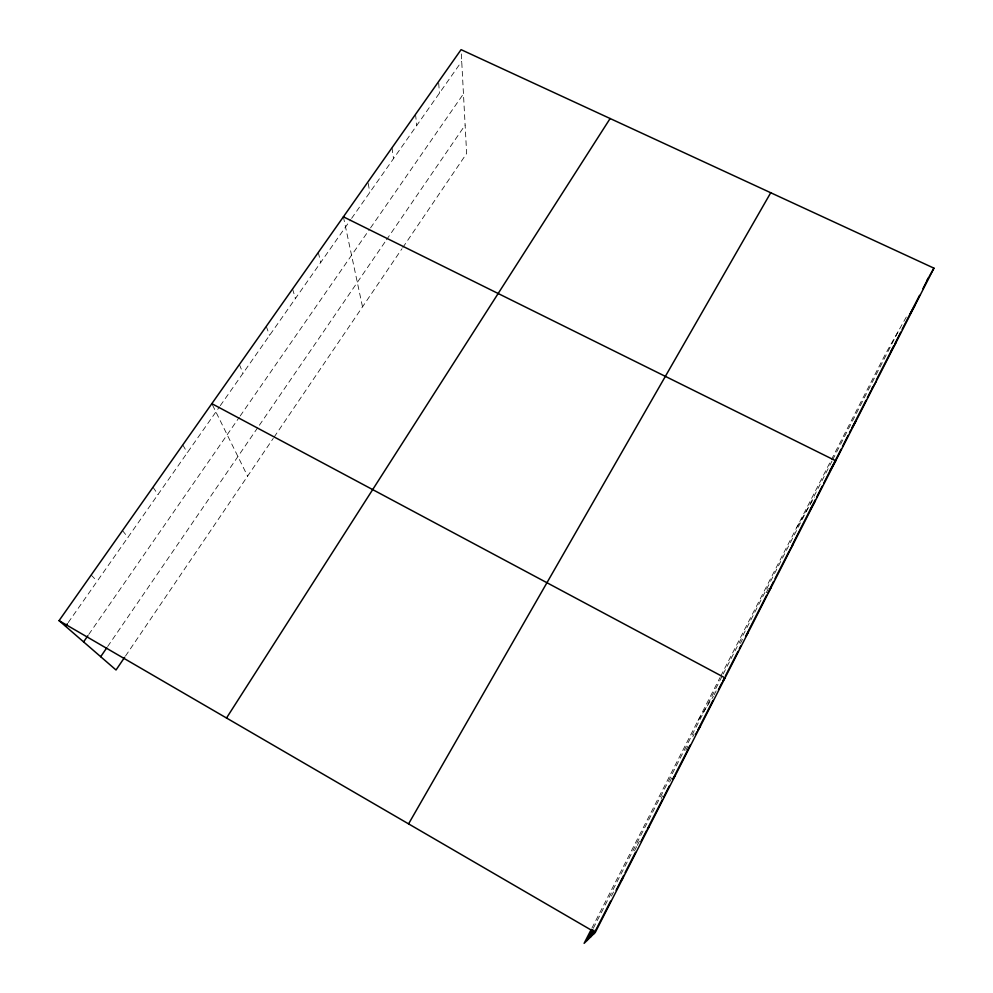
<?xml version="1.0" encoding="UTF-8"?>
<svg xmlns="http://www.w3.org/2000/svg" width="993" height="993" viewBox="0 0 993 993"><rect width="100%" height="100%" fill="white"/><g stroke="black" fill="none" stroke-linecap="round" stroke-linejoin="round"><path stroke-width="0.74" stroke-dasharray="4.96 3.72" d="M591.853 928.244L720.049 677.487M720.744 676.134L830.682 461.1M831.377 459.734L885.731 353.446L906.46 316.767M593.305 928.294L722.507 675.401M723.189 674.048L831.96 461.162M832.643 459.809L898.826 330.272M611.415 896.071L613.513 891.962M634.515 850.815L636.612 846.694M637.32 845.328L639.418 841.208M661.177 798.595L662.579 795.84M669.605 782.062L671.727 777.929M685.815 750.323L687.926 746.19M692.791 736.657L694.157 733.964M714.091 694.926L716.164 690.867M740.406 643.377L742.491 639.281M766.286 592.684L768.396 588.551M796.808 527.357L814.347 497.369M698.042 720.546L713.396 696.279M125.49 656.063L273.261 438.36M274.13 437.081L401.979 248.734M402.835 247.493L466.636 153.481L461.174 51.115M107.654 646.542L258.528 426.481M259.384 425.227L385.669 241.014M386.513 239.785L465.121 125.118M88.762 634.453L239.301 417.259M240.169 416.005L369.694 229.122M370.563 227.881L463.458 93.863M68.219 622.549L219.416 406.919M220.285 405.665L350.752 219.602M351.621 218.361L461.72 61.343M91.17 575.034L97.165 581.265M122.474 530.572L127.96 537.35M153.009 487.215L157.999 494.514M182.786 444.926L187.305 452.709M212.514 405.032L247.605 476.168M239.375 364.543L243.037 373.231M266.273 326.337L269.537 335.435M292.563 289L295.442 298.483M318.269 252.507L320.776 262.351M343.392 216.809L362.519 306.874M368.229 183.42L369.793 192.431M392.012 147.771L393.513 158.607M415.533 114.356L416.737 125.49M438.67 83.089L439.465 93.081"/><path stroke-width="1.49" d="M591.145 929.622L584.12 943.35L595.266 932.427L933.941 268.16L461.087 49.65L59.059 620.637L116.032 669.99L124.621 657.329M587.099 940.433L592.622 929.634M590.438 937.156L593.938 930.317M593.975 933.693L610.583 901.135M616.119 890.274L623.728 875.367M625.106 872.648L635.47 852.329M641.006 841.493L646.53 830.644M647.92 827.939L662.43 799.489M663.808 796.783L669.332 785.935M690.073 745.271L672.795 779.17L675.228 775.607M695.609 734.423L696.999 731.704M712.937 700.45L697.682 730.351L700.462 726.106M718.473 689.589L721.936 682.787M722.631 681.421L724.034 678.703M725.424 675.972L737.936 651.42M739.326 648.702L740.716 645.971M746.289 635.048L766.584 595.254M770.096 588.365L773.621 581.451M775.036 578.683L789.137 551.041M791.88 545.654L815.327 499.69M816.705 496.972L822.266 486.086M823.656 483.355L841.108 449.134M842.511 446.378L848.121 435.381M849.524 432.625L850.927 429.87M866.02 400.278L851.634 428.504L856.301 420.449M867.398 397.597L870.824 390.87M872.897 386.811L871.506 389.529L876.385 381.051M876.36 380.009L893.737 345.936M895.152 343.181L900.775 332.146M902.178 329.391L919.543 295.355M922.969 288.615L928.48 277.829L926.965 280.51M929.163 276.625L933.941 268.16M909.911 314.222L915.198 304.925M890.932 351.448L896.009 342.548M408.57 823.867L770.729 192.741M829.751 471.005L835.721 460.789L343.392 216.809M810.462 509.223L814.657 502.11M789.919 549.725L793.072 544.449M768.023 592.672L770.965 587.831M745.569 636.687L748.288 632.293M722.718 681.57L725.039 677.896L211.844 403.654M226.516 718.013L610.124 118.527M100.69 656.696L106.785 647.808M83.598 641.888L87.905 635.694M65.588 626.298L67.35 623.79M647.225 829.292L649.298 826.449M620.96 880.779L622.661 878.706M59.059 620.637L595.266 932.427"/></g></svg>
